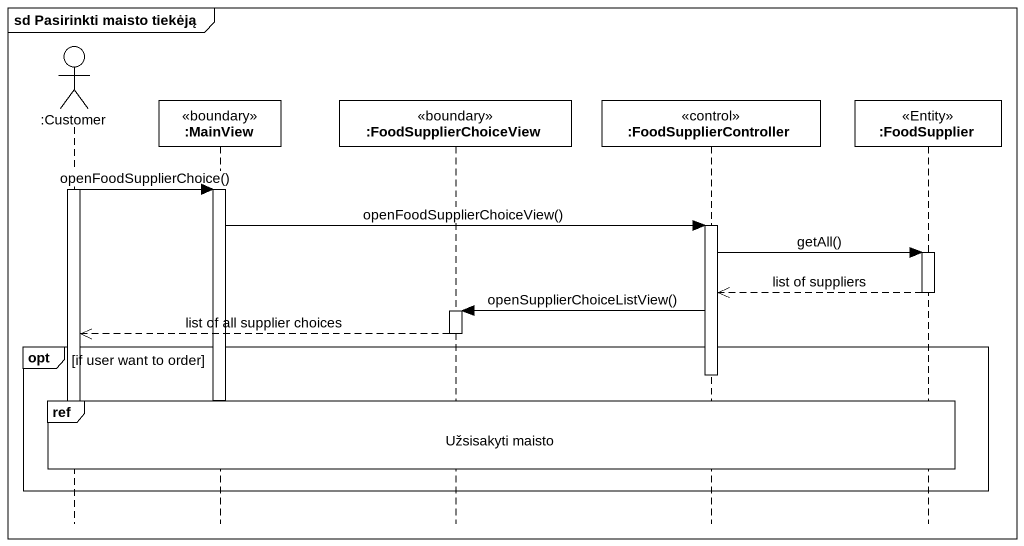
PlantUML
@startuml
mainframe sd Pasirinkti maisto tiekėją
hide footbox
actor ":Customer" as Customer
participant ":MainView" as MainView <<boundary>>
participant ":FoodSupplierChoiceView" as FoodSupplierChoiceView <<boundary>>
participant ":FoodSupplierController" as FoodSupplierController <<control>>
participant ":FoodSupplier" as FoodSupplier <<Entity>>

activate Customer
Customer -> MainView : openFoodSupplierChoice()
activate MainView
MainView -> FoodSupplierController : openFoodSupplierChoiceView()
activate FoodSupplierController
FoodSupplierController -> FoodSupplier : getAll()
activate FoodSupplier
FoodSupplier -->> FoodSupplierController : list of suppliers
deactivate FoodSupplier
FoodSupplierController -> FoodSupplierChoiceView : openSupplierChoiceListView()
activate FoodSupplierChoiceView
FoodSupplierChoiceView -->> Customer : list of all supplier choices
deactivate FoodSupplierChoiceView
opt if user want to order
  deactivate FoodSupplierController
  ref over Customer, MainView, FoodSupplierChoiceView, FoodSupplierController, FoodSupplier : Užsisakyti maisto
  deactivate MainView
  deactivate Customer
end
@enduml
